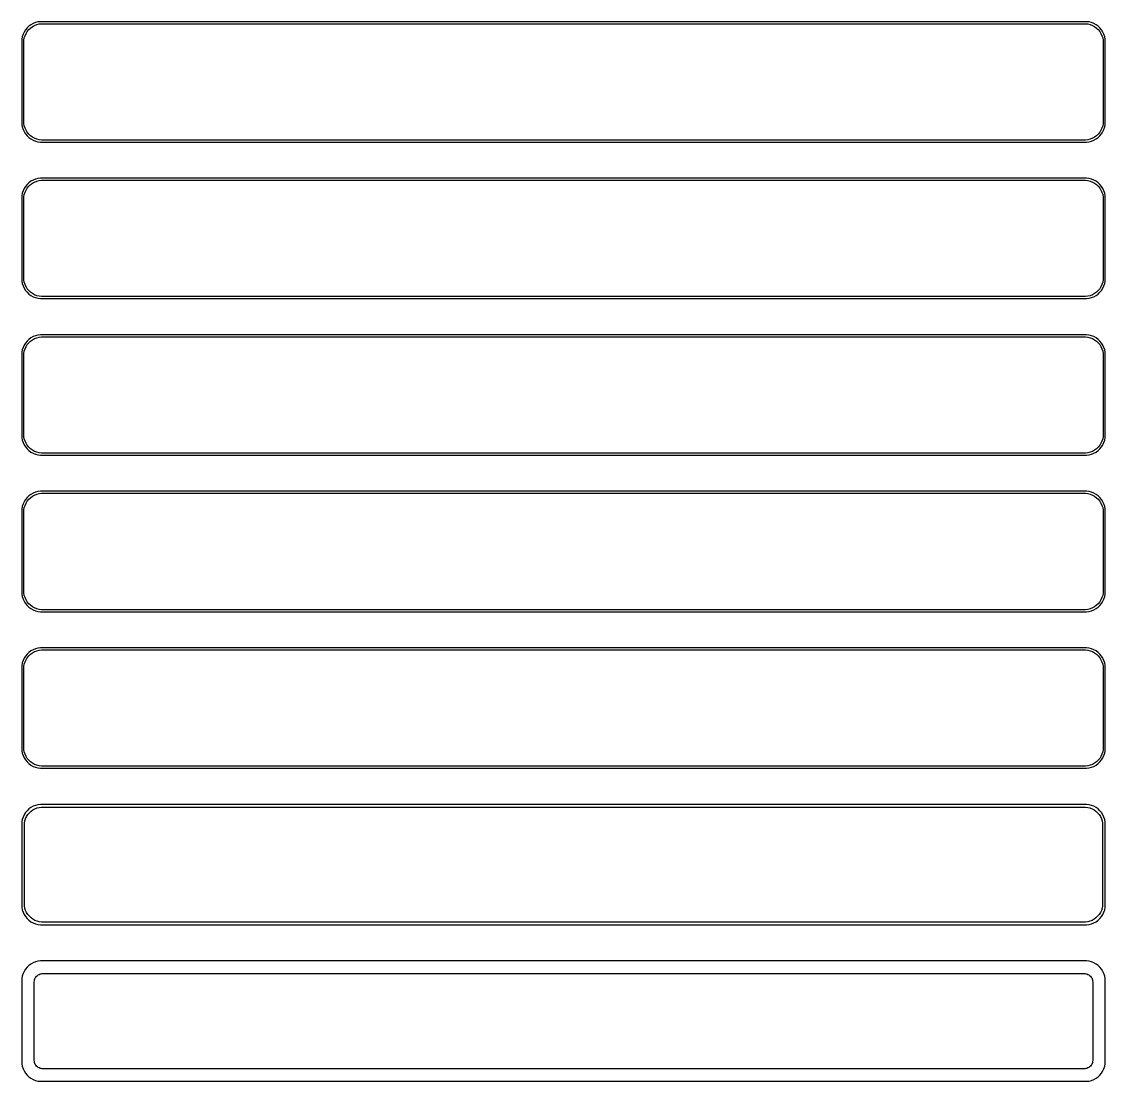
# Model space of a CAD drawing. Header units: metres. Extents: x -135 to 135, y 570 to 1146.
# Drawn here: x -135 to 135, y 570 to 834 of the extents above; entities that cross this region are included whole.
import ezdxf

# ---------------------------------------------------------------- set-up
doc = ezdxf.new("R2010")
doc.units = ezdxf.units.M

msp = doc.modelspace()

# ---------------------------------------------------------------- linework, layer by layer
for p, q in [((-134.045, 831.939), (-134.382, 831.409)), ((-133.645, 832.423), (-134.045, 831.939)), ((-133.187, 832.853), (-133.645, 832.423)), ((-133.593, 831.542), (-133.213, 832.002)), ((-133.213, 832.002), (-132.778, 832.41)), ((-132.679, 833.222), (-133.187, 832.853)), ((-132.778, 832.41), (-132.295, 832.761)), ((-132.129, 833.524), (-132.679, 833.222)), ((-132.295, 832.761), (-131.772, 833.048)), ((-131.545, 833.755), (-132.129, 833.524)), ((-131.772, 833.048), (-131.218, 833.268)), ((-130.937, 833.911), (-131.545, 833.755)), ((-131.218, 833.268), (-130.64, 833.416)), ((-130.314, 833.99), (-130.937, 833.911)), ((-130.64, 833.416), (-130.048, 833.491)), ((130.314, 833.99), (-130.314, 833.99)), ((-130.048, 833.491), (130.048, 833.491)), ((130.048, 833.491), (130.64, 833.416)), ((130.937, 833.911), (130.314, 833.99)), ((130.64, 833.416), (131.218, 833.268)), ((131.545, 833.755), (130.937, 833.911)), ((131.218, 833.268), (131.772, 833.048)), ((132.129, 833.524), (131.545, 833.755)), ((131.772, 833.048), (132.295, 832.761)), ((132.679, 833.222), (132.129, 833.524)), ((132.295, 832.761), (132.778, 832.41)), ((133.187, 832.853), (132.679, 833.222)), ((132.778, 832.41), (133.213, 832.002)), ((133.645, 832.423), (133.187, 832.853)), ((133.213, 832.002), (133.593, 831.542)), ((134.045, 831.939), (133.645, 832.423)), ((134.382, 831.409), (134.045, 831.939)), ((-134.961, 829.627), (-135, 829)), ((-135, 829), (-135, 809)), ((-134.843, 830.243), (-134.961, 829.627)), ((-134.649, 830.841), (-134.843, 830.243)), ((-134.382, 831.409), (-134.649, 830.841)), ((-134.5, 828.75), (-134.463, 829.345)), ((-134.463, 829.345), (-134.351, 829.931)), ((-134.351, 829.931), (-134.166, 830.499)), ((-134.166, 830.499), (-133.912, 831.038)), ((-133.912, 831.038), (-133.593, 831.542)), ((133.593, 831.542), (133.912, 831.038)), ((133.912, 831.038), (134.166, 830.499)), ((134.166, 830.499), (134.351, 829.931)), ((134.351, 829.931), (134.463, 829.345)), ((134.649, 830.841), (134.382, 831.409)), ((134.463, 829.345), (134.5, 828.75)), ((134.843, 830.243), (134.649, 830.841)), ((134.961, 829.627), (134.843, 830.243)), ((135, 829), (134.961, 829.627)), ((135, 809), (135, 829)), ((-134.5, 809.25), (-134.5, 828.75)), ((134.5, 828.75), (134.5, 809.25)), ((-135, 809), (-134.961, 808.373)), ((-134.961, 808.373), (-134.843, 807.757)), ((-134.843, 807.757), (-134.649, 807.159)), ((-134.463, 808.655), (-134.5, 809.25)), ((-134.351, 808.069), (-134.463, 808.655)), ((-134.166, 807.501), (-134.351, 808.069)), ((-133.912, 806.962), (-134.166, 807.501)), ((134.166, 807.501), (133.912, 806.962)), ((134.351, 808.069), (134.166, 807.501)), ((134.463, 808.655), (134.351, 808.069)), ((134.5, 809.25), (134.463, 808.655)), ((134.649, 807.159), (134.843, 807.757)), ((134.843, 807.757), (134.961, 808.373)), ((134.961, 808.373), (135, 809)), ((-134.649, 807.159), (-134.382, 806.591)), ((-134.382, 806.591), (-134.045, 806.061)), ((-134.045, 806.061), (-133.645, 805.577)), ((-133.593, 806.458), (-133.912, 806.962)), ((-133.645, 805.577), (-133.187, 805.147)), ((-133.213, 805.998), (-133.593, 806.458)), ((-132.778, 805.59), (-133.213, 805.998)), ((-133.187, 805.147), (-132.679, 804.778)), ((-132.295, 805.239), (-132.778, 805.59)), ((-132.679, 804.778), (-132.129, 804.476)), ((-131.772, 804.952), (-132.295, 805.239)), ((-131.218, 804.732), (-131.772, 804.952)), ((-130.64, 804.584), (-131.218, 804.732)), ((131.218, 804.732), (130.64, 804.584)), ((131.772, 804.952), (131.218, 804.732)), ((132.295, 805.239), (131.772, 804.952)), ((132.129, 804.476), (132.679, 804.778)), ((132.778, 805.59), (132.295, 805.239)), ((132.679, 804.778), (133.187, 805.147)), ((133.213, 805.998), (132.778, 805.59)), ((133.187, 805.147), (133.645, 805.577)), ((133.593, 806.458), (133.213, 805.998)), ((133.912, 806.962), (133.593, 806.458)), ((133.645, 805.577), (134.045, 806.061)), ((134.045, 806.061), (134.382, 806.591)), ((134.382, 806.591), (134.649, 807.159)), ((-132.129, 804.476), (-131.545, 804.245)), ((-131.545, 804.245), (-130.937, 804.089)), ((-130.937, 804.089), (-130.314, 804.01)), ((-130.048, 804.509), (-130.64, 804.584)), ((-130.314, 804.01), (130.314, 804.01)), ((130.048, 804.509), (-130.048, 804.509)), ((130.64, 804.584), (130.048, 804.509)), ((130.314, 804.01), (130.937, 804.089)), ((130.937, 804.089), (131.545, 804.245)), ((131.545, 804.245), (132.129, 804.476)), ((-133.187, 793.853), (-133.645, 793.423)), ((-132.679, 794.222), (-133.187, 793.853)), ((-132.129, 794.524), (-132.679, 794.222)), ((-132.295, 793.761), (-131.772, 794.048)), ((-131.545, 794.755), (-132.129, 794.524)), ((-131.772, 794.048), (-131.218, 794.268)), ((-130.937, 794.911), (-131.545, 794.755)), ((-131.218, 794.268), (-130.64, 794.416)), ((-130.314, 794.99), (-130.937, 794.911)), ((-130.64, 794.416), (-130.048, 794.491)), ((130.314, 794.99), (-130.314, 794.99)), ((-130.048, 794.491), (130.048, 794.491)), ((130.048, 794.491), (130.64, 794.416)), ((130.937, 794.911), (130.314, 794.99)), ((130.64, 794.416), (131.218, 794.268)), ((131.545, 794.755), (130.937, 794.911)), ((131.218, 794.268), (131.772, 794.048)), ((132.129, 794.524), (131.545, 794.755)), ((131.772, 794.048), (132.295, 793.761)), ((132.679, 794.222), (132.129, 794.524)), ((133.187, 793.853), (132.679, 794.222)), ((133.645, 793.423), (133.187, 793.853)), ((-134.843, 791.243), (-134.961, 790.627)), ((-134.649, 791.841), (-134.843, 791.243)), ((-134.382, 792.409), (-134.649, 791.841)), ((-134.045, 792.939), (-134.382, 792.409)), ((-134.351, 790.931), (-134.166, 791.499)), ((-134.166, 791.499), (-133.912, 792.038)), ((-133.645, 793.423), (-134.045, 792.939)), ((-133.912, 792.038), (-133.593, 792.542)), ((-133.593, 792.542), (-133.213, 793.002)), ((-133.213, 793.002), (-132.778, 793.41)), ((-132.778, 793.41), (-132.295, 793.761)), ((132.295, 793.761), (132.778, 793.41)), ((132.778, 793.41), (133.213, 793.002)), ((133.213, 793.002), (133.593, 792.542)), ((133.593, 792.542), (133.912, 792.038)), ((134.045, 792.939), (133.645, 793.423)), ((133.912, 792.038), (134.166, 791.499)), ((134.382, 792.409), (134.045, 792.939)), ((134.166, 791.499), (134.351, 790.931)), ((134.649, 791.841), (134.382, 792.409)), ((134.843, 791.243), (134.649, 791.841)), ((134.961, 790.627), (134.843, 791.243)), ((-134.961, 790.627), (-135, 790)), ((-135, 790), (-135, 770)), ((-134.5, 789.75), (-134.463, 790.345)), ((-134.5, 770.25), (-134.5, 789.75)), ((-134.463, 790.345), (-134.351, 790.931)), ((134.351, 790.931), (134.463, 790.345)), ((134.463, 790.345), (134.5, 789.75)), ((134.5, 789.75), (134.5, 770.25)), ((135, 790), (134.961, 790.627)), ((135, 770), (135, 790)), ((-135, 770), (-134.961, 769.373)), ((-134.463, 769.655), (-134.5, 770.25)), ((-134.351, 769.069), (-134.463, 769.655)), ((134.463, 769.655), (134.351, 769.069)), ((134.5, 770.25), (134.463, 769.655)), ((134.961, 769.373), (135, 770)), ((-134.961, 769.373), (-134.843, 768.757)), ((-134.843, 768.757), (-134.649, 768.159)), ((-134.649, 768.159), (-134.382, 767.591)), ((-134.382, 767.591), (-134.045, 767.061)), ((-134.166, 768.501), (-134.351, 769.069)), ((-133.912, 767.962), (-134.166, 768.501)), ((-134.045, 767.061), (-133.645, 766.577)), ((-133.593, 767.458), (-133.912, 767.962)), ((-133.213, 766.998), (-133.593, 767.458)), ((-132.778, 766.59), (-133.213, 766.998)), ((133.213, 766.998), (132.778, 766.59)), ((133.593, 767.458), (133.213, 766.998)), ((133.912, 767.962), (133.593, 767.458)), ((133.645, 766.577), (134.045, 767.061)), ((134.166, 768.501), (133.912, 767.962)), ((134.045, 767.061), (134.382, 767.591)), ((134.351, 769.069), (134.166, 768.501)), ((134.382, 767.591), (134.649, 768.159)), ((134.649, 768.159), (134.843, 768.757)), ((134.843, 768.757), (134.961, 769.373)), ((-133.645, 766.577), (-133.187, 766.147)), ((-133.187, 766.147), (-132.679, 765.778)), ((-132.295, 766.239), (-132.778, 766.59)), ((-132.679, 765.778), (-132.129, 765.476)), ((-131.772, 765.952), (-132.295, 766.239)), ((-132.129, 765.476), (-131.545, 765.245)), ((-131.218, 765.732), (-131.772, 765.952)), ((-131.545, 765.245), (-130.937, 765.089)), ((-130.64, 765.584), (-131.218, 765.732)), ((-130.937, 765.089), (-130.314, 765.01)), ((-130.048, 765.509), (-130.64, 765.584)), ((-130.314, 765.01), (130.314, 765.01)), ((130.048, 765.509), (-130.048, 765.509)), ((130.64, 765.584), (130.048, 765.509)), ((130.314, 765.01), (130.937, 765.089)), ((131.218, 765.732), (130.64, 765.584)), ((130.937, 765.089), (131.545, 765.245)), ((131.772, 765.952), (131.218, 765.732)), ((131.545, 765.245), (132.129, 765.476)), ((132.295, 766.239), (131.772, 765.952)), ((132.129, 765.476), (132.679, 765.778)), ((132.778, 766.59), (132.295, 766.239)), ((132.679, 765.778), (133.187, 766.147)), ((133.187, 766.147), (133.645, 766.577)), ((-134.382, 753.409), (-134.649, 752.841)), ((-134.045, 753.939), (-134.382, 753.409)), ((-133.645, 754.423), (-134.045, 753.939)), ((-133.912, 753.038), (-133.593, 753.542)), ((-133.187, 754.853), (-133.645, 754.423)), ((-133.593, 753.542), (-133.213, 754.002)), ((-133.213, 754.002), (-132.778, 754.41)), ((-132.679, 755.222), (-133.187, 754.853)), ((-132.778, 754.41), (-132.295, 754.761)), ((-132.129, 755.524), (-132.679, 755.222)), ((-132.295, 754.761), (-131.772, 755.048)), ((-131.545, 755.755), (-132.129, 755.524)), ((-131.772, 755.048), (-131.218, 755.268)), ((-130.937, 755.911), (-131.545, 755.755)), ((-131.218, 755.268), (-130.64, 755.416)), ((-130.314, 755.99), (-130.937, 755.911)), ((-130.64, 755.416), (-130.048, 755.491)), ((130.314, 755.99), (-130.314, 755.99)), ((-130.048, 755.491), (130.048, 755.491)), ((130.048, 755.491), (130.64, 755.416)), ((130.937, 755.911), (130.314, 755.99)), ((130.64, 755.416), (131.218, 755.268)), ((131.545, 755.755), (130.937, 755.911)), ((131.218, 755.268), (131.772, 755.048)), ((132.129, 755.524), (131.545, 755.755)), ((131.772, 755.048), (132.295, 754.761)), ((132.679, 755.222), (132.129, 755.524)), ((132.295, 754.761), (132.778, 754.41)), ((133.187, 754.853), (132.679, 755.222)), ((132.778, 754.41), (133.213, 754.002)), ((133.645, 754.423), (133.187, 754.853)), ((133.213, 754.002), (133.593, 753.542)), ((133.593, 753.542), (133.912, 753.038)), ((134.045, 753.939), (133.645, 754.423)), ((134.382, 753.409), (134.045, 753.939)), ((134.649, 752.841), (134.382, 753.409)), ((-134.961, 751.627), (-135, 751)), ((-135, 751), (-135, 731)), ((-134.843, 752.243), (-134.961, 751.627)), ((-134.649, 752.841), (-134.843, 752.243)), ((-134.5, 750.75), (-134.463, 751.345)), ((-134.5, 731.25), (-134.5, 750.75)), ((-134.463, 751.345), (-134.351, 751.931)), ((-134.351, 751.931), (-134.166, 752.499)), ((-134.166, 752.499), (-133.912, 753.038)), ((133.912, 753.038), (134.166, 752.499)), ((134.166, 752.499), (134.351, 751.931)), ((134.351, 751.931), (134.463, 751.345)), ((134.463, 751.345), (134.5, 750.75)), ((134.5, 750.75), (134.5, 731.25)), ((134.843, 752.243), (134.649, 752.841)), ((134.961, 751.627), (134.843, 752.243)), ((135, 751), (134.961, 751.627)), ((135, 731), (135, 751)), ((-135, 731), (-134.961, 730.373)), ((-134.961, 730.373), (-134.843, 729.757)), ((-134.843, 729.757), (-134.649, 729.159)), ((-134.649, 729.159), (-134.382, 728.591)), ((-134.463, 730.655), (-134.5, 731.25)), ((-134.351, 730.069), (-134.463, 730.655)), ((-134.166, 729.501), (-134.351, 730.069)), ((-133.912, 728.962), (-134.166, 729.501)), ((134.166, 729.501), (133.912, 728.962)), ((134.351, 730.069), (134.166, 729.501)), ((134.463, 730.655), (134.351, 730.069)), ((134.382, 728.591), (134.649, 729.159)), ((134.5, 731.25), (134.463, 730.655)), ((134.649, 729.159), (134.843, 729.757)), ((134.843, 729.757), (134.961, 730.373)), ((134.961, 730.373), (135, 731)), ((-134.382, 728.591), (-134.045, 728.061)), ((-134.045, 728.061), (-133.645, 727.577)), ((-133.593, 728.458), (-133.912, 728.962)), ((-133.645, 727.577), (-133.187, 727.147)), ((-133.213, 727.998), (-133.593, 728.458)), ((-132.778, 727.59), (-133.213, 727.998)), ((-133.187, 727.147), (-132.679, 726.778)), ((-132.295, 727.239), (-132.778, 727.59)), ((-132.679, 726.778), (-132.129, 726.476)), ((-131.772, 726.952), (-132.295, 727.239)), ((-132.129, 726.476), (-131.545, 726.245)), ((-131.218, 726.732), (-131.772, 726.952)), ((-130.64, 726.584), (-131.218, 726.732)), ((-130.048, 726.509), (-130.64, 726.584)), ((130.048, 726.509), (-130.048, 726.509)), ((130.64, 726.584), (130.048, 726.509)), ((131.218, 726.732), (130.64, 726.584)), ((131.772, 726.952), (131.218, 726.732)), ((131.545, 726.245), (132.129, 726.476)), ((132.295, 727.239), (131.772, 726.952)), ((132.129, 726.476), (132.679, 726.778)), ((132.778, 727.59), (132.295, 727.239)), ((132.679, 726.778), (133.187, 727.147)), ((133.213, 727.998), (132.778, 727.59)), ((133.187, 727.147), (133.645, 727.577)), ((133.593, 728.458), (133.213, 727.998)), ((133.912, 728.962), (133.593, 728.458)), ((133.645, 727.577), (134.045, 728.061)), ((134.045, 728.061), (134.382, 728.591)), ((-131.545, 726.245), (-130.937, 726.089)), ((-130.937, 726.089), (-130.314, 726.01)), ((-130.314, 726.01), (130.314, 726.01)), ((130.314, 726.01), (130.937, 726.089)), ((130.937, 726.089), (131.545, 726.245)), ((-133.187, 715.853), (-133.645, 715.423)), ((-132.679, 716.222), (-133.187, 715.853)), ((-132.778, 715.41), (-132.295, 715.761)), ((-132.129, 716.524), (-132.679, 716.222)), ((-132.295, 715.761), (-131.772, 716.048)), ((-131.545, 716.755), (-132.129, 716.524)), ((-131.772, 716.048), (-131.218, 716.268)), ((-130.937, 716.911), (-131.545, 716.755)), ((-131.218, 716.268), (-130.64, 716.416)), ((-130.314, 716.99), (-130.937, 716.911)), ((-130.64, 716.416), (-130.048, 716.491)), ((130.314, 716.99), (-130.314, 716.99)), ((-130.048, 716.491), (130.048, 716.491)), ((130.048, 716.491), (130.64, 716.416)), ((130.937, 716.911), (130.314, 716.99)), ((130.64, 716.416), (131.218, 716.268)), ((131.545, 716.755), (130.937, 716.911)), ((131.218, 716.268), (131.772, 716.048)), ((132.129, 716.524), (131.545, 716.755)), ((131.772, 716.048), (132.295, 715.761)), ((132.679, 716.222), (132.129, 716.524)), ((132.295, 715.761), (132.778, 715.41)), ((133.187, 715.853), (132.679, 716.222)), ((133.645, 715.423), (133.187, 715.853)), ((-134.843, 713.243), (-134.961, 712.627)), ((-134.649, 713.841), (-134.843, 713.243)), ((-134.382, 714.409), (-134.649, 713.841)), ((-134.463, 712.345), (-134.351, 712.931)), ((-134.045, 714.939), (-134.382, 714.409)), ((-134.351, 712.931), (-134.166, 713.499)), ((-134.166, 713.499), (-133.912, 714.038)), ((-133.645, 715.423), (-134.045, 714.939)), ((-133.912, 714.038), (-133.593, 714.542)), ((-133.593, 714.542), (-133.213, 715.002)), ((-133.213, 715.002), (-132.778, 715.41)), ((132.778, 715.41), (133.213, 715.002)), ((133.213, 715.002), (133.593, 714.542)), ((133.593, 714.542), (133.912, 714.038)), ((134.045, 714.939), (133.645, 715.423)), ((133.912, 714.038), (134.166, 713.499)), ((134.382, 714.409), (134.045, 714.939)), ((134.166, 713.499), (134.351, 712.931)), ((134.351, 712.931), (134.463, 712.345)), ((134.649, 713.841), (134.382, 714.409)), ((134.843, 713.243), (134.649, 713.841)), ((134.961, 712.627), (134.843, 713.243)), ((-134.961, 712.627), (-135, 712)), ((-135, 712), (-135, 692)), ((-134.5, 711.75), (-134.463, 712.345)), ((-134.5, 692.25), (-134.5, 711.75)), ((134.463, 712.345), (134.5, 711.75)), ((134.5, 711.75), (134.5, 692.25)), ((135, 712), (134.961, 712.627)), ((135, 692), (135, 712)), ((-135, 692), (-134.961, 691.373)), ((-134.961, 691.373), (-134.843, 690.757)), ((-134.463, 691.655), (-134.5, 692.25)), ((-134.351, 691.069), (-134.463, 691.655)), ((134.463, 691.655), (134.351, 691.069)), ((134.5, 692.25), (134.463, 691.655)), ((134.843, 690.757), (134.961, 691.373)), ((134.961, 691.373), (135, 692)), ((-134.843, 690.757), (-134.649, 690.159)), ((-134.649, 690.159), (-134.382, 689.591)), ((-134.382, 689.591), (-134.045, 689.061)), ((-134.166, 690.501), (-134.351, 691.069)), ((-133.912, 689.962), (-134.166, 690.501)), ((-134.045, 689.061), (-133.645, 688.577)), ((-133.593, 689.458), (-133.912, 689.962)), ((-133.645, 688.577), (-133.187, 688.147)), ((-133.213, 688.998), (-133.593, 689.458)), ((-132.778, 688.59), (-133.213, 688.998)), ((-132.295, 688.239), (-132.778, 688.59)), ((132.778, 688.59), (132.295, 688.239)), ((133.213, 688.998), (132.778, 688.59)), ((133.187, 688.147), (133.645, 688.577)), ((133.593, 689.458), (133.213, 688.998)), ((133.912, 689.962), (133.593, 689.458)), ((133.645, 688.577), (134.045, 689.061)), ((134.166, 690.501), (133.912, 689.962)), ((134.045, 689.061), (134.382, 689.591)), ((134.351, 691.069), (134.166, 690.501)), ((134.382, 689.591), (134.649, 690.159)), ((134.649, 690.159), (134.843, 690.757)), ((-133.187, 688.147), (-132.679, 687.778)), ((-132.679, 687.778), (-132.129, 687.476)), ((-131.772, 687.952), (-132.295, 688.239)), ((-132.129, 687.476), (-131.545, 687.245)), ((-131.218, 687.732), (-131.772, 687.952)), ((-131.545, 687.245), (-130.937, 687.089)), ((-130.64, 687.584), (-131.218, 687.732)), ((-130.937, 687.089), (-130.314, 687.01)), ((-130.048, 687.509), (-130.64, 687.584)), ((-130.314, 687.01), (130.314, 687.01)), ((130.048, 687.509), (-130.048, 687.509)), ((130.64, 687.584), (130.048, 687.509)), ((130.314, 687.01), (130.937, 687.089)), ((131.218, 687.732), (130.64, 687.584)), ((130.937, 687.089), (131.545, 687.245)), ((131.772, 687.952), (131.218, 687.732)), ((131.545, 687.245), (132.129, 687.476)), ((132.295, 688.239), (131.772, 687.952)), ((132.129, 687.476), (132.679, 687.778)), ((132.679, 687.778), (133.187, 688.147)), ((-131.545, 677.755), (-132.129, 677.524)), ((-130.937, 677.911), (-131.545, 677.755)), ((-130.314, 677.99), (-130.937, 677.911)), ((130.314, 677.99), (-130.314, 677.99)), ((130.937, 677.911), (130.314, 677.99)), ((131.545, 677.755), (130.937, 677.911)), ((132.129, 677.524), (131.545, 677.755)), ((-134.382, 675.409), (-134.649, 674.841)), ((-134.045, 675.939), (-134.382, 675.409)), ((-134.166, 674.499), (-133.912, 675.038)), ((-133.645, 676.423), (-134.045, 675.939)), ((-133.912, 675.038), (-133.593, 675.542)), ((-133.187, 676.853), (-133.645, 676.423)), ((-133.593, 675.542), (-133.213, 676.002)), ((-133.213, 676.002), (-132.778, 676.41)), ((-132.679, 677.222), (-133.187, 676.853)), ((-132.778, 676.41), (-132.295, 676.761)), ((-132.129, 677.524), (-132.679, 677.222)), ((-132.295, 676.761), (-131.772, 677.048)), ((-131.772, 677.048), (-131.218, 677.268)), ((-131.218, 677.268), (-130.64, 677.416)), ((-130.64, 677.416), (-130.048, 677.491)), ((-130.048, 677.491), (130.048, 677.491)), ((130.048, 677.491), (130.64, 677.416)), ((130.64, 677.416), (131.218, 677.268)), ((131.218, 677.268), (131.772, 677.048)), ((131.772, 677.048), (132.295, 676.761)), ((132.679, 677.222), (132.129, 677.524)), ((132.295, 676.761), (132.778, 676.41)), ((133.187, 676.853), (132.679, 677.222)), ((132.778, 676.41), (133.213, 676.002)), ((133.645, 676.423), (133.187, 676.853)), ((133.213, 676.002), (133.593, 675.542)), ((133.593, 675.542), (133.912, 675.038)), ((134.045, 675.939), (133.645, 676.423)), ((133.912, 675.038), (134.166, 674.499)), ((134.382, 675.409), (134.045, 675.939)), ((134.649, 674.841), (134.382, 675.409)), ((-134.961, 673.627), (-135, 673)), ((-135, 673), (-135, 653)), ((-134.843, 674.243), (-134.961, 673.627)), ((-134.649, 674.841), (-134.843, 674.243)), ((-134.5, 672.75), (-134.463, 673.345)), ((-134.5, 653.25), (-134.5, 672.75)), ((-134.463, 673.345), (-134.351, 673.931)), ((-134.351, 673.931), (-134.166, 674.499)), ((134.166, 674.499), (134.351, 673.931)), ((134.351, 673.931), (134.463, 673.345)), ((134.463, 673.345), (134.5, 672.75)), ((134.5, 672.75), (134.5, 653.25)), ((134.843, 674.243), (134.649, 674.841)), ((134.961, 673.627), (134.843, 674.243)), ((135, 673), (134.961, 673.627)), ((135, 653), (135, 673)), ((-135, 653), (-134.961, 652.373)), ((-134.961, 652.373), (-134.843, 651.757)), ((-134.843, 651.757), (-134.649, 651.159)), ((-134.649, 651.159), (-134.382, 650.591)), ((-134.463, 652.655), (-134.5, 653.25)), ((-134.351, 652.069), (-134.463, 652.655)), ((-134.166, 651.501), (-134.351, 652.069)), ((-133.912, 650.962), (-134.166, 651.501)), ((-133.593, 650.458), (-133.912, 650.962)), ((133.912, 650.962), (133.593, 650.458)), ((134.166, 651.501), (133.912, 650.962)), ((134.351, 652.069), (134.166, 651.501)), ((134.463, 652.655), (134.351, 652.069)), ((134.382, 650.591), (134.649, 651.159)), ((134.5, 653.25), (134.463, 652.655)), ((134.649, 651.159), (134.843, 651.757)), ((134.843, 651.757), (134.961, 652.373)), ((134.961, 652.373), (135, 653)), ((-134.382, 650.591), (-134.045, 650.061)), ((-134.045, 650.061), (-133.645, 649.577)), ((-133.645, 649.577), (-133.187, 649.147)), ((-133.213, 649.998), (-133.593, 650.458)), ((-132.778, 649.59), (-133.213, 649.998)), ((-133.187, 649.147), (-132.679, 648.778)), ((-132.295, 649.239), (-132.778, 649.59)), ((-132.679, 648.778), (-132.129, 648.476)), ((-131.772, 648.952), (-132.295, 649.239)), ((-132.129, 648.476), (-131.545, 648.245)), ((-131.218, 648.732), (-131.772, 648.952)), ((-131.545, 648.245), (-130.937, 648.089)), ((-130.64, 648.584), (-131.218, 648.732)), ((-130.937, 648.089), (-130.314, 648.01)), ((-130.048, 648.509), (-130.64, 648.584)), ((-130.314, 648.01), (130.314, 648.01)), ((130.048, 648.509), (-130.048, 648.509)), ((130.64, 648.584), (130.048, 648.509)), ((130.314, 648.01), (130.937, 648.089)), ((131.218, 648.732), (130.64, 648.584)), ((130.937, 648.089), (131.545, 648.245)), ((131.772, 648.952), (131.218, 648.732)), ((131.545, 648.245), (132.129, 648.476)), ((132.295, 649.239), (131.772, 648.952)), ((132.129, 648.476), (132.679, 648.778)), ((132.778, 649.59), (132.295, 649.239)), ((132.679, 648.778), (133.187, 649.147)), ((133.213, 649.998), (132.778, 649.59)), ((133.187, 649.147), (133.645, 649.577)), ((133.593, 650.458), (133.213, 649.998)), ((133.645, 649.577), (134.045, 650.061)), ((134.045, 650.061), (134.382, 650.591)), ((-133.645, 637.423), (-134.045, 636.939)), ((-133.187, 637.853), (-133.645, 637.423)), ((-132.679, 638.222), (-133.187, 637.853)), ((-133.088, 636.884), (-132.668, 637.278)), ((-132.129, 638.524), (-132.679, 638.222)), ((-132.668, 637.278), (-132.203, 637.616)), ((-132.203, 637.616), (-131.699, 637.893)), ((-131.545, 638.755), (-132.129, 638.524)), ((-131.699, 637.893), (-131.165, 638.104)), ((-130.937, 638.911), (-131.545, 638.755)), ((-131.165, 638.104), (-130.608, 638.247)), ((-130.314, 638.99), (-130.937, 638.911)), ((-130.608, 638.247), (-130.037, 638.319)), ((130.314, 638.99), (-130.314, 638.99)), ((-130.037, 638.319), (130.037, 638.319)), ((130.037, 638.319), (130.608, 638.247)), ((130.937, 638.911), (130.314, 638.99)), ((130.608, 638.247), (131.165, 638.104)), ((131.545, 638.755), (130.937, 638.911)), ((131.165, 638.104), (131.699, 637.893)), ((132.129, 638.524), (131.545, 638.755)), ((131.699, 637.893), (132.203, 637.616)), ((132.679, 638.222), (132.129, 638.524)), ((132.203, 637.616), (132.668, 637.278)), ((132.668, 637.278), (133.088, 636.884)), ((133.187, 637.853), (132.679, 638.222)), ((133.645, 637.423), (133.187, 637.853)), ((134.045, 636.939), (133.645, 637.423)), ((-134.961, 634.627), (-135, 634)), ((-134.843, 635.243), (-134.961, 634.627)), ((-134.649, 635.841), (-134.843, 635.243)), ((-134.382, 636.409), (-134.649, 635.841)), ((-134.045, 636.939), (-134.382, 636.409)), ((-134.292, 634.324), (-134.185, 634.889)), ((-134.185, 634.889), (-134.007, 635.435)), ((-134.007, 635.435), (-133.762, 635.956)), ((-133.762, 635.956), (-133.454, 636.441)), ((-133.454, 636.441), (-133.088, 636.884)), ((133.088, 636.884), (133.454, 636.441)), ((133.454, 636.441), (133.762, 635.956)), ((133.762, 635.956), (134.007, 635.435)), ((134.007, 635.435), (134.185, 634.889)), ((134.382, 636.409), (134.045, 636.939)), ((134.185, 634.889), (134.292, 634.324)), ((134.649, 635.841), (134.382, 636.409)), ((134.843, 635.243), (134.649, 635.841)), ((134.961, 634.627), (134.843, 635.243)), ((135, 634), (134.961, 634.627)), ((-135, 634), (-135, 614)), ((-134.328, 633.75), (-134.292, 634.324)), ((-134.328, 614.25), (-134.328, 633.75)), ((134.292, 634.324), (134.328, 633.75)), ((134.328, 633.75), (134.328, 614.25)), ((135, 614), (135, 634)), ((-135, 614), (-134.961, 613.373)), ((-134.961, 613.373), (-134.843, 612.757)), ((-134.292, 613.676), (-134.328, 614.25)), ((-134.185, 613.111), (-134.292, 613.676)), ((-134.007, 612.565), (-134.185, 613.111)), ((134.185, 613.111), (134.007, 612.565)), ((134.292, 613.676), (134.185, 613.111)), ((134.328, 614.25), (134.292, 613.676)), ((134.843, 612.757), (134.961, 613.373)), ((134.961, 613.373), (135, 614)), ((-134.843, 612.757), (-134.649, 612.159)), ((-134.649, 612.159), (-134.382, 611.591)), ((-134.382, 611.591), (-134.045, 611.061)), ((-134.045, 611.061), (-133.645, 610.577)), ((-133.762, 612.044), (-134.007, 612.565)), ((-133.454, 611.559), (-133.762, 612.044)), ((-133.645, 610.577), (-133.187, 610.147)), ((-133.088, 611.116), (-133.454, 611.559)), ((-132.668, 610.722), (-133.088, 611.116)), ((-132.203, 610.384), (-132.668, 610.722)), ((-131.699, 610.107), (-132.203, 610.384)), ((132.203, 610.384), (131.699, 610.107)), ((132.668, 610.722), (132.203, 610.384)), ((133.088, 611.116), (132.668, 610.722)), ((133.454, 611.559), (133.088, 611.116)), ((133.187, 610.147), (133.645, 610.577)), ((133.762, 612.044), (133.454, 611.559)), ((133.645, 610.577), (134.045, 611.061)), ((134.007, 612.565), (133.762, 612.044)), ((134.045, 611.061), (134.382, 611.591)), ((134.382, 611.591), (134.649, 612.159)), ((134.649, 612.159), (134.843, 612.757)), ((-133.187, 610.147), (-132.679, 609.778)), ((-132.679, 609.778), (-132.129, 609.476)), ((-132.129, 609.476), (-131.545, 609.245)), ((-131.165, 609.896), (-131.699, 610.107)), ((-131.545, 609.245), (-130.937, 609.089)), ((-130.608, 609.753), (-131.165, 609.896)), ((-130.937, 609.089), (-130.314, 609.01)), ((-130.037, 609.681), (-130.608, 609.753)), ((-130.314, 609.01), (130.314, 609.01)), ((130.037, 609.681), (-130.037, 609.681)), ((130.608, 609.753), (130.037, 609.681)), ((130.314, 609.01), (130.937, 609.089)), ((131.165, 609.896), (130.608, 609.753)), ((130.937, 609.089), (131.545, 609.245)), ((131.699, 610.107), (131.165, 609.896)), ((131.545, 609.245), (132.129, 609.476)), ((132.129, 609.476), (132.679, 609.778)), ((132.679, 609.778), (133.187, 610.147)), ((-132.129, 599.524), (-132.679, 599.222)), ((-131.545, 599.755), (-132.129, 599.524)), ((-130.937, 599.911), (-131.545, 599.755)), ((-130.314, 599.99), (-130.937, 599.911)), ((130.314, 599.99), (-130.314, 599.99)), ((130.937, 599.911), (130.314, 599.99)), ((131.545, 599.755), (130.937, 599.911)), ((132.129, 599.524), (131.545, 599.755)), ((132.679, 599.222), (132.129, 599.524)), ((-134.649, 596.841), (-134.843, 596.243)), ((-134.382, 597.409), (-134.649, 596.841)), ((-134.045, 597.939), (-134.382, 597.409)), ((-133.645, 598.423), (-134.045, 597.939)), ((-133.187, 598.853), (-133.645, 598.423)), ((-132.679, 599.222), (-133.187, 598.853)), ((-130.648, 596.659), (-130.402, 596.756)), ((-130.402, 596.756), (-130.145, 596.822)), ((-130.145, 596.822), (-129.882, 596.855)), ((-129.882, 596.855), (129.882, 596.855)), ((129.882, 596.855), (130.145, 596.822)), ((130.145, 596.822), (130.402, 596.756)), ((130.402, 596.756), (130.648, 596.659)), ((133.187, 598.853), (132.679, 599.222)), ((133.645, 598.423), (133.187, 598.853)), ((134.045, 597.939), (133.645, 598.423)), ((134.382, 597.409), (134.045, 597.939)), ((134.649, 596.841), (134.382, 597.409)), ((134.843, 596.243), (134.649, 596.841)), ((-134.961, 595.627), (-135, 595)), ((-135, 595), (-135, 575)), ((-134.843, 596.243), (-134.961, 595.627)), ((-131.86, 594.75), (-131.843, 595.014)), ((-131.86, 575.25), (-131.86, 594.75)), ((-131.843, 595.014), (-131.793, 595.275)), ((-131.793, 595.275), (-131.711, 595.527)), ((-131.711, 595.527), (-131.599, 595.766)), ((-131.599, 595.766), (-131.457, 595.99)), ((-131.457, 595.99), (-131.288, 596.194)), ((-131.288, 596.194), (-131.095, 596.375)), ((-131.095, 596.375), (-130.88, 596.531)), ((-130.88, 596.531), (-130.648, 596.659)), ((130.648, 596.659), (130.88, 596.531)), ((130.88, 596.531), (131.095, 596.375)), ((131.095, 596.375), (131.288, 596.194)), ((131.288, 596.194), (131.457, 595.99)), ((131.457, 595.99), (131.599, 595.766)), ((131.599, 595.766), (131.711, 595.527)), ((131.711, 595.527), (131.793, 595.275)), ((131.793, 595.275), (131.843, 595.014)), ((131.843, 595.014), (131.86, 594.75)), ((131.86, 594.75), (131.86, 575.25)), ((134.961, 595.627), (134.843, 596.243)), ((135, 595), (134.961, 595.627)), ((135, 575), (135, 595)), ((-131.843, 574.986), (-131.86, 575.25)), ((131.86, 575.25), (131.843, 574.986)), ((-135, 575), (-134.961, 574.373)), ((-134.961, 574.373), (-134.843, 573.757)), ((-134.843, 573.757), (-134.649, 573.159)), ((-134.649, 573.159), (-134.382, 572.591)), ((-134.382, 572.591), (-134.045, 572.061)), ((-131.793, 574.725), (-131.843, 574.986)), ((-131.711, 574.473), (-131.793, 574.725)), ((-131.599, 574.234), (-131.711, 574.473)), ((-131.457, 574.01), (-131.599, 574.234)), ((-131.288, 573.806), (-131.457, 574.01)), ((-131.095, 573.625), (-131.288, 573.806)), ((-130.88, 573.469), (-131.095, 573.625)), ((-130.648, 573.341), (-130.88, 573.469)), ((-130.402, 573.244), (-130.648, 573.341)), ((-130.145, 573.178), (-130.402, 573.244)), ((-129.882, 573.145), (-130.145, 573.178)), ((129.882, 573.145), (-129.882, 573.145)), ((130.145, 573.178), (129.882, 573.145)), ((130.402, 573.244), (130.145, 573.178)), ((130.648, 573.341), (130.402, 573.244)), ((130.88, 573.469), (130.648, 573.341)), ((131.095, 573.625), (130.88, 573.469)), ((131.288, 573.806), (131.095, 573.625)), ((131.457, 574.01), (131.288, 573.806)), ((131.599, 574.234), (131.457, 574.01)), ((131.711, 574.473), (131.599, 574.234)), ((131.793, 574.725), (131.711, 574.473)), ((131.843, 574.986), (131.793, 574.725)), ((134.045, 572.061), (134.382, 572.591)), ((134.382, 572.591), (134.649, 573.159)), ((134.649, 573.159), (134.843, 573.757)), ((134.843, 573.757), (134.961, 574.373)), ((134.961, 574.373), (135, 575)), ((-134.045, 572.061), (-133.645, 571.577)), ((-133.645, 571.577), (-133.187, 571.147)), ((-133.187, 571.147), (-132.679, 570.778)), ((-132.679, 570.778), (-132.129, 570.476)), ((-132.129, 570.476), (-131.545, 570.245)), ((-131.545, 570.245), (-130.937, 570.089)), ((-130.937, 570.089), (-130.314, 570.01)), ((-130.314, 570.01), (130.314, 570.01)), ((130.314, 570.01), (130.937, 570.089)), ((130.937, 570.089), (131.545, 570.245)), ((131.545, 570.245), (132.129, 570.476)), ((132.129, 570.476), (132.679, 570.778)), ((132.679, 570.778), (133.187, 571.147)), ((133.187, 571.147), (133.645, 571.577)), ((133.645, 571.577), (134.045, 572.061))]:
    msp.add_line(p, q)

doc.saveas('drawing.dxf')
